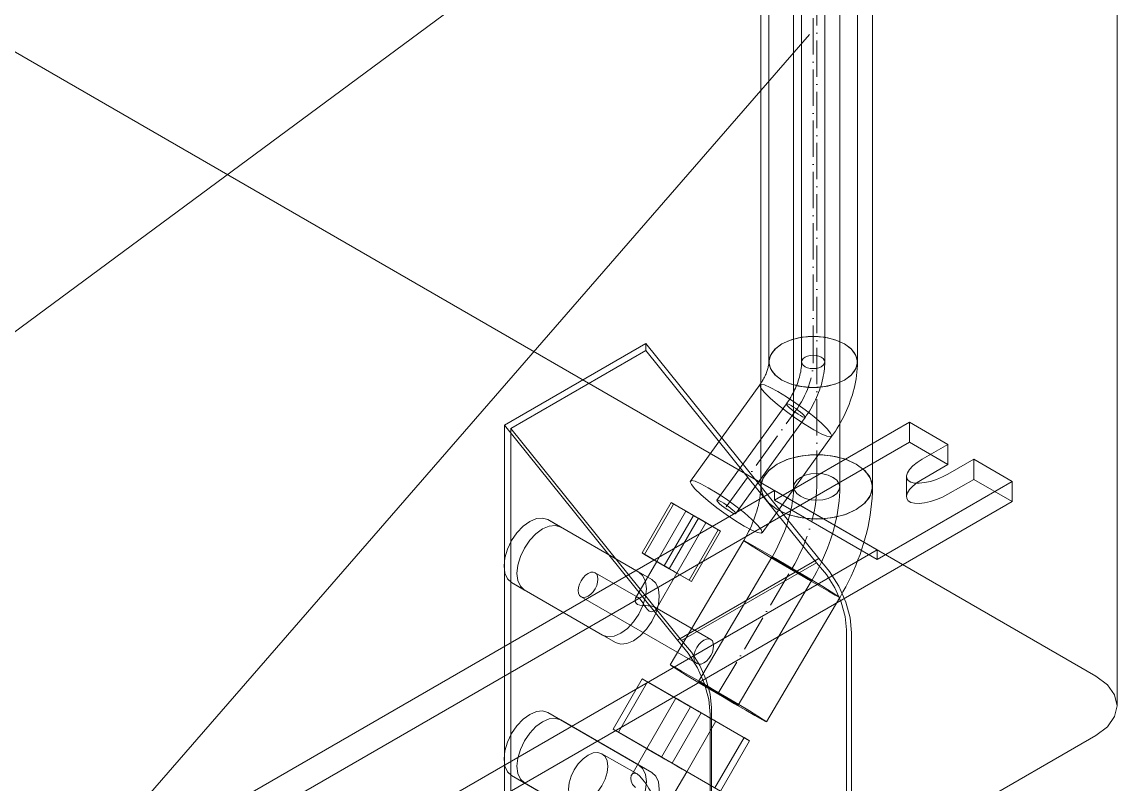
# Model space of a CAD drawing. Header units: millimetres. Extents: x -88595 to 880822, y -1054509 to -148035.
# Drawn here: x 413777.9 to 414079.1, y -311031.2 to -310821.5 of the extents above; entities that cross this region are included whole.
import ezdxf

# ---------------------------------------------------------------- set-up
doc = ezdxf.new("R2010")
doc.units = ezdxf.units.MM
doc.linetypes.add('$12$ADSK_Осевая', pattern=[14, 10, -2, 0, -2])
doc.linetypes.add('$13$ADSK_Осевая', pattern=[14, 10, -2, 0, -2])
for name, color, linetype, lineweight in [('Изоляция', 7, 'Continuous', 18), ('Марки', 7, 'Continuous', 20), ('Оборудование', 7, 'Continuous', 18), ('Трубопровод', 7, 'Continuous', 18), ('Трубопроводы', 7, 'Continuous', 18)]:
    doc.layers.add(name, color=color, linetype=linetype, lineweight=lineweight)

# ---------------------------------------------------------------- blocks, each defined once
blk = doc.blocks.new('$0$ADSK_МедьПайка_Отвод-гнутая труба - Отвод _гнутая труба_-3197941-В_ОВ3_4')
at = {"layer": 'Трубопроводы', "color": 134, "true_color": 0x00a6a6}
for points in [[(20781.32, 11301.23, 0), (20780, 11301.81, 0), (20778.47, 11302.18, 0), (20776.82, 11302.31, 0), (20775.18, 11302.18, 0), (20773.65, 11301.81, 0), (20772.33, 11301.23, 0), (20771.33, 11300.47, 0), (20770.69, 11299.59, 0), (20770.47, 11298.64, 0), (20770.69, 11297.69, 0), (20771.33, 11296.81, 0), (20772.33, 11296.05, 0)], [(20772.33, 11296.05, 0), (20773.65, 11295.46, 0), (20775.18, 11295.1, 0), (20776.82, 11294.97, 0), (20778.47, 11295.1, 0), (20780, 11295.46, 0), (20781.32, 11296.05, 0), (20782.32, 11296.81, 0), (20782.96, 11297.69, 0), (20783.17, 11298.64, 0), (20782.96, 11299.59, 0), (20782.32, 11300.47, 0), (20781.32, 11301.23, 0)], [(20770.47, 11298.64, 0), (20770.46, 11297.81, 0), (20770.42, 11296.95, 0), (20770.34, 11296.06, 0), (20770.24, 11295.16, 0), (20770.11, 11294.23, 0), (20769.94, 11293.28, 0), (20769.75, 11292.32, 0), (20769.52, 11291.34, 0), (20769.26, 11290.36, 0), (20768.97, 11289.36, 0), (20768.66, 11288.35, 0), (20768.31, 11287.34, 0), (20767.93, 11286.33, 0), (20767.53, 11285.31, 0), (20767.09, 11284.3, 0), (20766.63, 11283.29, 0), (20766.15, 11282.29, 0), (20765.64, 11281.29, 0), (20765.1, 11280.31, 0), (20764.54, 11279.33, 0), (20764.5, 11279.26, 0)], [(20783.17, 11298.64, 0), (20783.15, 11297.38, 0), (20783.09, 11296.1, 0), (20782.98, 11294.82, 0), (20782.84, 11293.53, 0), (20782.65, 11292.23, 0), (20782.42, 11290.93, 0), (20782.16, 11289.62, 0), (20781.85, 11288.31, 0), (20781.51, 11287, 0), (20781.13, 11285.68, 0), (20780.72, 11284.37, 0), (20780.27, 11283.06, 0), (20779.78, 11281.76, 0), (20779.26, 11280.46, 0), (20778.71, 11279.17, 0), (20778.13, 11277.89, 0), (20777.51, 11276.62, 0), (20776.87, 11275.36, 0), (20776.19, 11274.12, 0), (20775.49, 11272.89, 0), (20775.44, 11272.8, 0)], [(20766.85, 11277.96, 0), (20765.79, 11278.57, 0), (20765.02, 11279, 0), (20764.59, 11279.23, 0), (20764.52, 11279.24, 0), (20764.83, 11279.04, 0), (20765.48, 11278.63, 0), (20766.44, 11278.04, 0), (20767.64, 11277.31, 0), (20769, 11276.5, 0), (20770.43, 11275.66, 0), (20771.82, 11274.84, 0), (20773.09, 11274.1, 0)], [(20773.09, 11274.1, 0), (20774.14, 11273.5, 0), (20774.92, 11273.07, 0), (20775.35, 11272.84, 0), (20775.42, 11272.82, 0), (20775.11, 11273.03, 0), (20774.46, 11273.44, 0), (20773.5, 11274.03, 0), (20772.3, 11274.75, 0), (20770.94, 11275.56, 0), (20769.51, 11276.41, 0), (20768.12, 11277.23, 0), (20766.85, 11277.96, 0)]]:
    blk.add_polyline3d(points, dxfattribs=at)
blk = doc.blocks.new('$0$ADSK_МедьПайка_Отвод-гнутая труба - Отвод _гнутая труба_-3197938-В_ОВ3_4')
at = {"layer": 'Трубопроводы', "color": 190, "true_color": 0x8000ff}
for points in [[(19751.9, 11723.44, 0), (19751.89, 11723.02, 0), (19751.87, 11722.59, 0), (19751.84, 11722.15, 0), (19751.78, 11721.69, 0), (19751.72, 11721.23, 0), (19751.64, 11720.76, 0), (19751.54, 11720.28, 0), (19751.42, 11719.79, 0), (19751.3, 11719.29, 0), (19751.15, 11718.79, 0), (19750.99, 11718.29, 0), (19750.82, 11717.79, 0), (19750.63, 11717.28, 0), (19750.43, 11716.77, 0), (19750.21, 11716.27, 0), (19749.98, 11715.76, 0), (19749.74, 11715.26, 0), (19749.48, 11714.76, 0), (19749.22, 11714.27, 0), (19748.94, 11713.78, 0), (19748.65, 11713.3, 0), (19748.34, 11712.83, 0), (19748.03, 11712.36, 0), (19747.72, 11711.91, 0)], [(19757.32, 11724.73, 0), (19756.66, 11725.02, 0), (19755.9, 11725.21, 0), (19755.08, 11725.27, 0), (19754.25, 11725.21, 0), (19753.49, 11725.02, 0), (19752.83, 11724.73, 0), (19752.33, 11724.35, 0), (19752.01, 11723.91, 0), (19751.9, 11723.44, 0), (19752.01, 11722.96, 0), (19752.33, 11722.52, 0), (19752.83, 11722.14, 0)], [(19752.83, 11722.14, 0), (19753.49, 11721.85, 0), (19754.25, 11721.66, 0), (19755.08, 11721.6, 0), (19755.9, 11721.66, 0), (19756.66, 11721.85, 0), (19757.32, 11722.14, 0), (19757.83, 11722.52, 0), (19758.14, 11722.96, 0), (19758.25, 11723.44, 0), (19758.14, 11723.91, 0), (19757.83, 11724.35, 0), (19757.32, 11724.73, 0)], [(19758.25, 11723.44, 0), (19758.24, 11722.8, 0), (19758.21, 11722.17, 0), (19758.16, 11721.53, 0), (19758.08, 11720.88, 0), (19757.99, 11720.23, 0), (19757.87, 11719.58, 0), (19757.74, 11718.93, 0), (19757.59, 11718.27, 0), (19757.42, 11717.61, 0), (19757.23, 11716.96, 0), (19757.02, 11716.3, 0), (19756.8, 11715.65, 0), (19756.56, 11715, 0), (19756.3, 11714.35, 0), (19756.02, 11713.7, 0), (19755.73, 11713.06, 0), (19755.42, 11712.43, 0), (19755.1, 11711.8, 0), (19754.76, 11711.18, 0), (19754.41, 11710.56, 0), (19754.04, 11709.95, 0), (19753.66, 11709.36, 0), (19753.27, 11708.77, 0), (19752.86, 11708.2, 0)], [(19749, 11711.43, 0), (19748.47, 11711.72, 0), (19748.05, 11711.9, 0), (19747.79, 11711.95, 0), (19747.7, 11711.87, 0), (19747.79, 11711.66, 0), (19748.04, 11711.35, 0), (19748.45, 11710.95, 0), (19748.99, 11710.49, 0), (19749.61, 11709.99, 0), (19750.28, 11709.51, 0), (19750.95, 11709.06, 0), (19751.58, 11708.67, 0)], [(19751.58, 11708.67, 0), (19752.11, 11708.39, 0), (19752.53, 11708.21, 0), (19752.79, 11708.16, 0), (19752.88, 11708.24, 0), (19752.79, 11708.44, 0), (19752.54, 11708.76, 0), (19752.13, 11709.16, 0), (19751.59, 11709.62, 0), (19750.97, 11710.11, 0), (19750.3, 11710.6, 0), (19749.63, 11711.05, 0), (19749, 11711.43, 0)]]:
    blk.add_polyline3d(points, dxfattribs=at)
blk = doc.blocks.new('$0$ADSK_Наружный блок кондиционера сплит-системы1 - AS24TL5HRA-A-4475077-В_ОВ3_4')
at = {"layer": 'Оборудование'}
for p, q in [((-4032.74, 2861.18), (-4032.74, 3304.54)), ((-4576, 3179.62), (-4038.6, 2869.35)), ((-4162.35, 2960.79), (-4201.24, 2938.34)), ((-4162.35, 2958.91), (-4199.47, 2937.48)), ((-4162.35, 2958.91), (-4162.35, 2960.79)), ((-4162.35, 2960.79), (-4114.81, 2901.66)), ((-4115.42, 2900.53), (-4162.35, 2958.91)), ((-4153.7, 2879.21), (-4201.24, 2938.34)), ((-4201.24, 2938.34), (-4201.24, 2759.12)), ((-4199.47, 2937.48), (-4199.47, 2762.03)), ((-4199.47, 2937.48), (-4152.55, 2879.1)), ((-4126.99, 2917.76), (-4089.87, 2939.2)), ((-4089.87, 2939.2), (-4089.87, 2933.65)), ((-4089.87, 2939.2), (-4079.26, 2933.07)), ((-4089.87, 2933.65), (-4358.57, 2778.51)), ((-4089.87, 2933.65), (-4079.26, 2927.52)), ((-4086.33, 2928.99), (-4079.26, 2933.07)), ((-4079.26, 2933.07), (-4079.26, 2927.52)), ((-4072.19, 2928.99), (-4079.26, 2924.91)), ((-4072.19, 2923.44), (-4072.19, 2928.99)), ((-4072.19, 2928.99), (-4061.58, 2922.87)), ((-4079.26, 2927.52), (-4086.33, 2923.44)), ((-4061.58, 2922.87), (-4098.71, 2901.44)), ((-4090.7, 2924.21), (-4090.7, 2918.66)), ((-4079.26, 2919.36), (-4072.19, 2923.44)), ((-4072.19, 2923.44), (-4061.58, 2917.32)), ((-4061.58, 2917.32), (-4061.58, 2922.87)), ((-4321.45, 2808.11), (-4126.99, 2920.38)), ((-4126.99, 2920.38), (-4126.99, 2917.76)), ((-4126.99, 2920.38), (-4098.71, 2904.05)), ((-4330.28, 2762.18), (-4061.58, 2917.32)), ((-4163.43, 2903.21), (-4155.43, 2917.07)), ((-4162.74, 2902.81), (-4154.74, 2916.67)), ((-4154.74, 2916.67), (-4155.43, 2917.07)), ((-4155.43, 2917.07), (-4149.3, 2913.53)), ((-4147.93, 2912.74), (-4154.74, 2916.67)), ((-4126.99, 2917.76), (-4098.71, 2901.44)), ((-4151.39, 2914.74), (-4159.39, 2900.88)), ((-4157.3, 2899.68), (-4149.3, 2913.53)), ((-4149.3, 2913.53), (-4142.49, 2909.6)), ((-4185.76, 2910.33), (-4189.29, 2912.37)), ((-4189.29, 2912.37), (-4164.29, 2897.94)), ((-4160.76, 2895.9), (-4185.76, 2910.33)), ((-4155.93, 2898.88), (-4147.93, 2912.74)), ((-4153.84, 2897.68), (-4145.84, 2911.54)), ((-4141.8, 2909.2), (-4147.93, 2912.74)), ((-4142.49, 2909.6), (-4150.49, 2895.74)), ((-4149.8, 2895.35), (-4141.8, 2909.2)), ((-4142.49, 2909.6), (-4141.8, 2909.2)), ((-4098.71, 2904.05), (-4293.16, 2791.78)), ((-4157.3, 2899.68), (-4163.43, 2903.21)), ((-4163.43, 2903.21), (-4162.74, 2902.81)), ((-4162.74, 2902.81), (-4155.93, 2898.88)), ((-4114.81, 2901.66), (-4153.7, 2879.21)), ((-4098.71, 2901.44), (-4098.71, 2904.05)), ((-4159.39, 2900.88), (-4165.2, 2890.8)), ((-4150.49, 2895.74), (-4157.3, 2899.68)), ((-4155.93, 2898.88), (-4149.8, 2895.35)), ((-4152.55, 2879.1), (-4115.42, 2900.53)), ((-4164.46, 2890.92), (-4176.34, 2897.78)), ((-4159.66, 2887.6), (-4153.84, 2897.68)), ((-4149.8, 2895.35), (-4150.49, 2895.74)), ((-4199.29, 2895.05), (-4195.76, 2893.01)), ((-4174.29, 2880.62), (-4199.29, 2895.05)), ((-4195.76, 2893.01), (-4170.76, 2878.58)), ((-4180.18, 2891.13), (-4148.36, 2872.76)), ((-4144.52, 2879.41), (-4159.93, 2888.31)), ((-4107.19, 2795.85), (-4107.19, 2882.03)), ((-4105.78, 2881.22), (-4105.78, 2795.03)), ((-4171.37, 2854.73), (-4163.37, 2868.58)), ((-4161.88, 2867.72), (-4163.37, 2868.58)), ((-4163.37, 2868.58), (-4150.1, 2860.92)), ((-4169.88, 2853.87), (-4161.88, 2867.72)), ((-4147.12, 2859.2), (-4161.88, 2867.72)), ((-4154.11, 2863.24), (-4162.11, 2849.38)), ((-4185.76, 2857.26), (-4189.29, 2859.3)), ((-4189.29, 2859.3), (-4164.29, 2844.87)), ((-4158.1, 2847.07), (-4150.1, 2860.92)), ((-4155.12, 2845.35), (-4147.12, 2859.2)), ((-4150.1, 2860.92), (-4135.35, 2852.4)), ((-4133.85, 2851.54), (-4147.12, 2859.2)), ((-4144.31, 2860.6), (-4144.31, 2774.41)), ((-4160.76, 2842.83), (-4185.76, 2857.26)), ((-4151.11, 2843.03), (-4143.11, 2856.89)), ((-4144.67, 2772.58), (-4144.67, 2858.76)), ((-4158.1, 2847.07), (-4171.37, 2854.73)), ((-4171.37, 2854.73), (-4169.88, 2853.87)), ((-4169.88, 2853.87), (-4155.12, 2845.35)), ((-4038.6, 2853.02), (-4204.77, 2757.08)), ((-4135.35, 2852.4), (-4143.35, 2838.55)), ((-4141.85, 2837.69), (-4133.85, 2851.54)), ((-4135.35, 2852.4), (-4133.85, 2851.54)), ((-4164.79, 2842.41), (-4174.45, 2847.98)), ((-4162.11, 2849.38), (-4166.27, 2842.18)), ((-4143.35, 2838.55), (-4158.1, 2847.07)), ((-4155.12, 2845.35), (-4141.85, 2837.69)), ((-4199.29, 2841.98), (-4195.76, 2839.94)), ((-4174.29, 2827.55), (-4199.29, 2841.98)), ((-4155.28, 2835.83), (-4151.11, 2843.03)), ((-4195.76, 2839.94), (-4170.76, 2825.5))]:
    blk.add_line(p, q, dxfattribs=at)
for points in [[(-4079.26, 2924.91, 0), (-4080.81, 2924.11, 0), (-4082.44, 2923.43, 0), (-4084.09, 2922.9, 0), (-4085.69, 2922.55, 0), (-4087.15, 2922.39, 0), (-4088.43, 2922.44, 0), (-4089.46, 2922.68, 0), (-4090.2, 2923.1, 0), (-4090.61, 2923.7, 0), (-4090.69, 2924.44, 0), (-4090.42, 2925.28, 0), (-4089.81, 2926.2, 0), (-4088.9, 2927.15, 0), (-4087.73, 2928.1, 0), (-4086.33, 2928.99, 0)], [(-4086.33, 2923.44, 0), (-4087.73, 2922.55, 0), (-4088.9, 2921.6, 0), (-4089.81, 2920.65, 0), (-4090.42, 2919.73, 0), (-4090.69, 2918.88, 0), (-4090.61, 2918.15, 0), (-4090.2, 2917.55, 0), (-4089.46, 2917.12, 0), (-4088.43, 2916.88, 0), (-4087.15, 2916.84, 0), (-4085.69, 2917, 0), (-4084.09, 2917.35, 0), (-4082.44, 2917.87, 0), (-4080.81, 2918.55, 0), (-4079.26, 2919.36, 0)], [(-4150.21, 2914.06, 0), (-4150.75, 2914.37, 0), (-4151.13, 2914.59, 0), (-4151.35, 2914.71, 0), (-4151.37, 2914.73, 0), (-4151.21, 2914.64, 0), (-4150.88, 2914.44, 0), (-4150.39, 2914.16, 0), (-4149.77, 2913.81, 0), (-4149.08, 2913.41, 0), (-4148.36, 2912.99, 0), (-4147.65, 2912.58, 0), (-4147.01, 2912.21, 0)], [(-4147.01, 2912.21, 0), (-4146.48, 2911.91, 0), (-4146.1, 2911.68, 0), (-4145.88, 2911.56, 0), (-4145.85, 2911.54, 0), (-4146.01, 2911.63, 0), (-4146.35, 2911.83, 0), (-4146.84, 2912.11, 0), (-4147.45, 2912.47, 0), (-4148.15, 2912.87, 0), (-4148.87, 2913.28, 0), (-4149.57, 2913.69, 0), (-4150.21, 2914.06, 0)], [(-4199.29, 2895.05, 0), (-4200.42, 2896.09, 0), (-4201.12, 2897.66, 0), (-4201.36, 2899.63, 0), (-4201.12, 2901.88, 0), (-4200.42, 2904.26, 0), (-4199.29, 2906.6, 0), (-4197.83, 2908.74, 0), (-4196.12, 2910.54, 0), (-4194.29, 2911.88, 0), (-4192.46, 2912.66, 0), (-4190.76, 2912.82, 0), (-4189.29, 2912.37, 0)], [(-4185.76, 2910.33, 0), (-4187.22, 2910.78, 0), (-4188.93, 2910.61, 0), (-4190.76, 2909.84, 0), (-4192.59, 2908.5, 0), (-4194.29, 2906.7, 0), (-4195.76, 2904.56, 0), (-4196.88, 2902.22, 0), (-4197.59, 2899.84, 0), (-4197.83, 2897.59, 0), (-4197.59, 2895.61, 0), (-4196.88, 2894.05, 0), (-4195.76, 2893.01, 0)], [(-4114.81, 2901.66, 0), (-4111.82, 2898.09, 0), (-4109.29, 2894.03, 0), (-4107.38, 2889.69, 0), (-4106.18, 2885.34, 0), (-4105.78, 2881.22, 0)], [(-4155.01, 2898.36, 0), (-4155.65, 2898.73, 0), (-4156.36, 2899.13, 0), (-4157.08, 2899.55, 0), (-4157.77, 2899.95, 0), (-4158.39, 2900.3, 0), (-4158.88, 2900.59, 0), (-4159.21, 2900.78, 0), (-4159.37, 2900.87, 0), (-4159.35, 2900.86, 0), (-4159.13, 2900.73, 0), (-4158.75, 2900.51, 0), (-4158.21, 2900.2, 0)], [(-4155.01, 2898.36, 0), (-4155.65, 2898.73, 0), (-4156.36, 2899.13, 0), (-4157.08, 2899.55, 0), (-4157.77, 2899.95, 0), (-4158.39, 2900.3, 0), (-4158.88, 2900.59, 0), (-4159.21, 2900.78, 0), (-4159.37, 2900.87, 0), (-4159.35, 2900.86, 0), (-4159.13, 2900.73, 0), (-4158.75, 2900.51, 0), (-4158.21, 2900.2, 0)], [(-4158.21, 2900.2, 0), (-4157.57, 2899.83, 0), (-4156.87, 2899.43, 0), (-4156.15, 2899.01, 0), (-4155.45, 2898.61, 0), (-4154.84, 2898.26, 0), (-4154.35, 2897.97, 0), (-4154.01, 2897.78, 0), (-4153.85, 2897.69, 0), (-4153.88, 2897.7, 0), (-4154.1, 2897.83, 0), (-4154.48, 2898.05, 0), (-4155.01, 2898.36, 0)], [(-4158.21, 2900.2, 0), (-4157.57, 2899.83, 0), (-4156.87, 2899.43, 0), (-4156.15, 2899.01, 0), (-4155.45, 2898.61, 0), (-4154.84, 2898.26, 0), (-4154.35, 2897.97, 0), (-4154.01, 2897.78, 0), (-4153.85, 2897.69, 0), (-4153.88, 2897.7, 0), (-4154.1, 2897.83, 0), (-4154.48, 2898.05, 0), (-4155.01, 2898.36, 0)], [(-4107.19, 2882.03, 0), (-4107.56, 2885.77, 0), (-4108.65, 2889.71, 0), (-4110.4, 2893.64, 0), (-4112.7, 2897.32, 0), (-4115.42, 2900.53, 0)], [(-4176.34, 2897.78, 0), (-4176.9, 2897.95, 0), (-4177.55, 2897.89, 0), (-4178.26, 2897.59, 0), (-4178.96, 2897.08, 0), (-4179.61, 2896.39, 0), (-4180.18, 2895.56, 0), (-4180.61, 2894.66, 0), (-4180.88, 2893.75, 0), (-4180.97, 2892.89, 0), (-4180.88, 2892.13, 0), (-4180.61, 2891.53, 0), (-4180.18, 2891.13, 0)], [(-4180.18, 2891.13, 0), (-4179.61, 2890.95, 0), (-4178.96, 2891.02, 0), (-4178.26, 2891.32, 0), (-4177.55, 2891.83, 0), (-4176.9, 2892.52, 0), (-4176.34, 2893.35, 0), (-4175.9, 2894.24, 0), (-4175.63, 2895.16, 0), (-4175.54, 2896.02, 0), (-4175.63, 2896.78, 0), (-4175.9, 2897.38, 0), (-4176.34, 2897.78, 0)], [(-4164.29, 2897.94, 0), (-4163.17, 2896.9, 0), (-4162.46, 2895.33, 0), (-4162.22, 2893.36, 0), (-4162.46, 2891.11, 0), (-4163.17, 2888.73, 0), (-4164.29, 2886.39, 0), (-4165.76, 2884.25, 0), (-4167.46, 2882.45, 0), (-4169.29, 2881.11, 0), (-4171.12, 2880.33, 0), (-4172.83, 2880.17, 0), (-4174.29, 2880.62, 0)], [(-4170.76, 2878.58, 0), (-4169.29, 2878.12, 0), (-4167.59, 2878.29, 0), (-4165.76, 2879.07, 0), (-4163.93, 2880.41, 0), (-4162.22, 2882.21, 0), (-4160.76, 2884.35, 0), (-4159.63, 2886.69, 0), (-4158.93, 2889.07, 0), (-4158.69, 2891.32, 0), (-4158.93, 2893.29, 0), (-4159.63, 2894.86, 0), (-4160.76, 2895.9, 0)], [(-4164.46, 2890.92, 0), (-4164.81, 2891.04, 0), (-4165.08, 2890.95, 0), (-4165.25, 2890.71, 0), (-4165.32, 2890.34, 0), (-4165.27, 2889.9, 0), (-4165.07, 2889.44, 0), (-4164.65, 2889.05, 0)], [(-4161.45, 2887.2, 0), (-4161.96, 2887.65, 0), (-4162.4, 2888.24, 0), (-4162.81, 2888.89, 0), (-4163.21, 2889.53, 0), (-4163.63, 2890.12, 0), (-4164.05, 2890.6, 0), (-4164.46, 2890.92, 0)], [(-4164.65, 2889.05, 0), (-4164.01, 2888.83, 0), (-4163.28, 2888.75, 0), (-4162.51, 2888.72, 0), (-4161.76, 2888.69, 0), (-4161.04, 2888.62, 0), (-4160.41, 2888.5, 0), (-4159.93, 2888.31, 0)], [(-4159.93, 2888.31, 0), (-4159.66, 2888.06, 0), (-4159.59, 2887.79, 0), (-4159.72, 2887.51, 0), (-4160, 2887.27, 0), (-4160.41, 2887.09, 0), (-4160.9, 2887.03, 0), (-4161.45, 2887.2, 0)], [(-4144.67, 2858.76, 0), (-4145.07, 2862.88, 0), (-4146.27, 2867.24, 0), (-4148.19, 2871.57, 0), (-4150.71, 2875.64, 0), (-4153.7, 2879.21, 0)], [(-4152.55, 2879.1, 0), (-4149.82, 2875.89, 0), (-4147.52, 2872.21, 0), (-4145.78, 2868.28, 0), (-4144.69, 2864.34, 0), (-4144.31, 2860.6, 0)], [(-4144.52, 2879.41, 0), (-4145.08, 2879.58, 0), (-4145.73, 2879.52, 0), (-4146.44, 2879.22, 0), (-4147.14, 2878.71, 0), (-4147.79, 2878.01, 0), (-4148.36, 2877.19, 0), (-4148.79, 2876.29, 0), (-4149.06, 2875.38, 0), (-4149.15, 2874.52, 0), (-4149.06, 2873.76, 0), (-4148.79, 2873.16, 0), (-4148.36, 2872.76, 0)], [(-4148.36, 2872.76, 0), (-4147.79, 2872.58, 0), (-4147.14, 2872.65, 0), (-4146.44, 2872.95, 0), (-4145.73, 2873.46, 0), (-4145.08, 2874.15, 0), (-4144.52, 2874.97, 0), (-4144.08, 2875.87, 0), (-4143.81, 2876.79, 0), (-4143.72, 2877.65, 0), (-4143.81, 2878.41, 0), (-4144.08, 2879.01, 0), (-4144.52, 2879.41, 0)], [(-4038.6, 2869.35, 0), (-4035.42, 2866.96, 0), (-4033.43, 2864.17, 0), (-4032.74, 2861.18, 0), (-4033.43, 2858.19, 0), (-4035.42, 2855.41, 0), (-4038.6, 2853.02, 0)], [(-4151.79, 2861.9, 0), (-4152.84, 2862.51, 0), (-4153.61, 2862.95, 0), (-4154.03, 2863.19, 0), (-4154.09, 2863.23, 0), (-4153.77, 2863.04, 0), (-4153.1, 2862.66, 0), (-4152.13, 2862.09, 0), (-4150.92, 2861.39, 0), (-4149.54, 2860.6, 0), (-4148.11, 2859.77, 0), (-4146.71, 2858.96, 0), (-4145.44, 2858.23, 0)], [(-4199.29, 2841.98, 0), (-4200.42, 2843.02, 0), (-4201.12, 2844.58, 0), (-4201.36, 2846.56, 0), (-4201.12, 2848.81, 0), (-4200.42, 2851.19, 0), (-4199.29, 2853.53, 0), (-4197.83, 2855.67, 0), (-4196.12, 2857.47, 0), (-4194.29, 2858.8, 0), (-4192.46, 2859.58, 0), (-4190.76, 2859.75, 0), (-4189.29, 2859.3, 0)], [(-4145.44, 2858.23, 0), (-4144.39, 2857.62, 0), (-4143.62, 2857.18, 0), (-4143.19, 2856.93, 0), (-4143.14, 2856.9, 0), (-4143.46, 2857.09, 0), (-4144.12, 2857.47, 0), (-4145.1, 2858.03, 0), (-4146.31, 2858.73, 0), (-4147.68, 2859.53, 0), (-4149.12, 2860.35, 0), (-4150.52, 2861.16, 0), (-4151.79, 2861.9, 0)], [(-4185.76, 2857.26, 0), (-4187.22, 2857.71, 0), (-4188.93, 2857.54, 0), (-4190.76, 2856.76, 0), (-4192.59, 2855.43, 0), (-4194.29, 2853.63, 0), (-4195.76, 2851.49, 0), (-4196.88, 2849.15, 0), (-4197.59, 2846.77, 0), (-4197.83, 2844.52, 0), (-4197.59, 2842.54, 0), (-4196.88, 2840.98, 0), (-4195.76, 2839.94, 0)], [(-4174.45, 2847.98, 0), (-4175.56, 2848.33, 0), (-4176.86, 2848.2, 0), (-4178.26, 2847.6, 0), (-4179.65, 2846.59, 0), (-4180.95, 2845.21, 0), (-4182.07, 2843.58, 0), (-4182.92, 2841.8, 0), (-4183.46, 2839.99, 0), (-4183.64, 2838.27, 0), (-4183.46, 2836.77, 0), (-4182.92, 2835.58, 0), (-4182.07, 2834.78, 0)], [(-4182.07, 2834.78, 0), (-4180.95, 2834.44, 0), (-4179.65, 2834.57, 0), (-4178.26, 2835.16, 0), (-4176.86, 2836.18, 0), (-4175.56, 2837.55, 0), (-4174.45, 2839.18, 0), (-4173.59, 2840.96, 0), (-4173.05, 2842.78, 0), (-4172.87, 2844.49, 0), (-4173.05, 2846, 0), (-4173.59, 2847.19, 0), (-4174.45, 2847.98, 0)], [(-4153.44, 2844.37, 0), (-4154.71, 2845.11, 0), (-4156.11, 2845.92, 0), (-4157.54, 2846.74, 0), (-4158.92, 2847.54, 0), (-4160.13, 2848.24, 0), (-4161.1, 2848.8, 0), (-4161.77, 2849.19, 0), (-4162.09, 2849.37, 0), (-4162.03, 2849.34, 0), (-4161.61, 2849.09, 0), (-4160.84, 2848.65, 0), (-4159.79, 2848.04, 0)], [(-4153.44, 2844.37, 0), (-4154.71, 2845.11, 0), (-4156.11, 2845.92, 0), (-4157.54, 2846.74, 0), (-4158.92, 2847.54, 0), (-4160.13, 2848.24, 0), (-4161.1, 2848.8, 0), (-4161.77, 2849.19, 0), (-4162.09, 2849.37, 0), (-4162.03, 2849.34, 0), (-4161.61, 2849.09, 0), (-4160.84, 2848.65, 0), (-4159.79, 2848.04, 0)], [(-4159.79, 2848.04, 0), (-4158.52, 2847.31, 0), (-4157.12, 2846.5, 0), (-4155.68, 2845.67, 0), (-4154.31, 2844.88, 0), (-4153.1, 2844.18, 0), (-4152.12, 2843.61, 0), (-4151.46, 2843.23, 0), (-4151.14, 2843.05, 0), (-4151.19, 2843.08, 0), (-4151.62, 2843.32, 0), (-4152.39, 2843.77, 0), (-4153.44, 2844.37, 0)], [(-4159.79, 2848.04, 0), (-4158.52, 2847.31, 0), (-4157.12, 2846.5, 0), (-4155.68, 2845.67, 0), (-4154.31, 2844.88, 0), (-4153.1, 2844.18, 0), (-4152.12, 2843.61, 0), (-4151.46, 2843.23, 0), (-4151.14, 2843.05, 0), (-4151.19, 2843.08, 0), (-4151.62, 2843.32, 0), (-4152.39, 2843.77, 0), (-4153.44, 2844.37, 0)], [(-4164.29, 2844.87, 0), (-4163.17, 2843.82, 0), (-4162.46, 2842.26, 0), (-4162.22, 2840.29, 0), (-4162.46, 2838.04, 0), (-4163.17, 2835.66, 0), (-4164.29, 2833.32, 0), (-4165.76, 2831.18, 0), (-4167.46, 2829.38, 0), (-4169.29, 2828.04, 0), (-4171.12, 2827.26, 0), (-4172.83, 2827.09, 0), (-4174.29, 2827.55, 0)], [(-4170.76, 2825.5, 0), (-4169.29, 2825.05, 0), (-4167.59, 2825.22, 0), (-4165.76, 2826, 0), (-4163.93, 2827.33, 0), (-4162.22, 2829.13, 0), (-4160.76, 2831.28, 0), (-4159.63, 2833.62, 0), (-4158.93, 2835.99, 0), (-4158.69, 2838.25, 0), (-4158.93, 2840.22, 0), (-4159.63, 2841.78, 0), (-4160.76, 2842.83, 0)], [(-4164.79, 2842.41, 0), (-4165.49, 2842.64, 0), (-4166.02, 2842.47, 0), (-4166.37, 2841.98, 0), (-4166.51, 2841.26, 0), (-4166.41, 2840.39, 0), (-4166.02, 2839.47, 0), (-4165.18, 2838.7, 0)], [(-4158.83, 2835.03, 0), (-4159.84, 2835.91, 0), (-4160.72, 2837.1, 0), (-4161.52, 2838.38, 0), (-4162.33, 2839.65, 0), (-4163.16, 2840.81, 0), (-4163.99, 2841.77, 0), (-4164.79, 2842.41, 0)]]:
    blk.add_polyline3d(points, dxfattribs=at)

msp = doc.modelspace()

# ---------------------------------------------------------------- linework, layer by layer
at = {"layer": 'Изоляция', "color": 190, "true_color": 0x8000ff}
for p, q in [((413983.35, -310694.72), (413983.35, -310915.1)), ((414007.7, -310915.1), (414007.7, -310694.72)), ((413980.87, -310921.36), (413961.75, -310947.86)), ((413981.49, -310962.11), (414000.61, -310935.61))]:
    msp.add_line(p, q, dxfattribs=at)
at = {"layer": 'Изоляция', "color": 134, "true_color": 0x00a6a6}
for p, q in [((413981.14, -310707.13), (413981.14, -310949.45)), ((414011.84, -310949.45), (414011.84, -310707.13)), ((413976.42, -310964.25), (413956.22, -310998.44)), ((413982.65, -311014.06), (414002.85, -310979.87))]:
    msp.add_line(p, q, dxfattribs=at)
at = {"layer": 'Изоляция', "color": 190, "true_color": 0x8000ff}
for points in [[(413986.92, -310910.13, 0), (413989.44, -310909.01, 0), (413992.38, -310908.31, 0), (413995.53, -310908.07, 0), (413998.68, -310908.31, 0), (414001.62, -310909.01, 0), (414004.14, -310910.13, 0)], [(414004.14, -310910.13, 0), (414002, -310909.15, 0), (413999.55, -310908.47, 0), (413996.89, -310908.12, 0), (413994.16, -310908.12, 0), (413991.5, -310908.47, 0), (413989.05, -310909.15, 0), (413986.92, -310910.13, 0)], [(413986.92, -310920.07, 0), (413984.98, -310918.62, 0), (413983.77, -310916.92, 0), (413983.35, -310915.1, 0), (413983.77, -310913.28, 0), (413984.98, -310911.59, 0), (413986.92, -310910.13, 0)], [(413986.92, -310910.13, 0), (413985.22, -310911.36, 0), (413984.04, -310912.78, 0), (413983.43, -310914.32, 0), (413983.43, -310915.89, 0), (413984.04, -310917.42, 0), (413985.22, -310918.84, 0), (413986.92, -310920.07, 0)], [(414004.14, -310910.13, 0), (414006.07, -310911.59, 0), (414007.29, -310913.28, 0), (414007.7, -310915.1, 0), (414007.29, -310916.92, 0), (414006.07, -310918.62, 0), (414004.14, -310920.07, 0)], [(414004.14, -310920.07, 0), (414005.84, -310918.84, 0), (414007.02, -310917.42, 0), (414007.63, -310915.89, 0), (414007.63, -310914.31, 0), (414007.02, -310912.78, 0), (414005.84, -310911.36, 0), (414004.14, -310910.13, 0)], [(413983.35, -310915.1, 0), (413983.35, -310915.21, 0), (413983.34, -310915.35, 0), (413983.33, -310915.51, 0), (413983.31, -310915.69, 0), (413983.28, -310915.89, 0), (413983.24, -310916.11, 0), (413983.19, -310916.35, 0), (413983.14, -310916.6, 0), (413983.07, -310916.86, 0), (413982.99, -310917.14, 0), (413982.9, -310917.42, 0), (413982.8, -310917.72, 0), (413982.68, -310918.02, 0), (413982.56, -310918.33, 0), (413982.43, -310918.64, 0), (413982.29, -310918.95, 0), (413982.14, -310919.26, 0), (413981.98, -310919.57, 0), (413981.81, -310919.88, 0), (413981.63, -310920.19, 0), (413981.45, -310920.49, 0), (413981.26, -310920.79, 0), (413981.07, -310921.08, 0), (413980.87, -310921.36, 0)], [(414007.7, -310915.1, 0), (414007.69, -310916.04, 0), (414007.64, -310916.97, 0), (414007.56, -310917.89, 0), (414007.46, -310918.81, 0), (414007.33, -310919.72, 0), (414007.17, -310920.63, 0), (414006.99, -310921.53, 0), (414006.78, -310922.42, 0), (414006.55, -310923.3, 0), (414006.3, -310924.18, 0), (414006.02, -310925.06, 0), (414005.72, -310925.92, 0), (414005.4, -310926.78, 0), (414005.06, -310927.63, 0), (414004.71, -310928.47, 0), (414004.33, -310929.3, 0), (414003.93, -310930.13, 0), (414003.51, -310930.94, 0), (414003.07, -310931.75, 0), (414002.62, -310932.54, 0), (414002.14, -310933.33, 0), (414001.65, -310934.1, 0), (414001.14, -310934.86, 0), (414000.61, -310935.61, 0)], [(413980.82, -310921.53, 0), (413981.16, -310921.23, 0), (413982.16, -310921.41, 0), (413983.74, -310922.08, 0), (413985.8, -310923.19, 0), (413988.2, -310924.66, 0), (413990.77, -310926.39, 0)], [(413985.8, -310923.19, 0), (413983.74, -310922.08, 0), (413982.16, -310921.41, 0), (413981.16, -310921.23, 0), (413980.82, -310921.53, 0), (413981.15, -310922.31, 0), (413982.13, -310923.51, 0)], [(413990.71, -310930.58, 0), (413988.15, -310928.71, 0), (413985.75, -310926.82, 0), (413983.7, -310925.05, 0), (413982.13, -310923.51, 0), (413981.15, -310922.31, 0), (413980.82, -310921.53, 0)], [(414004.14, -310920.07, 0), (414001.62, -310921.19, 0), (413998.68, -310921.89, 0), (413995.53, -310922.13, 0), (413992.38, -310921.89, 0), (413989.44, -310921.19, 0), (413986.92, -310920.07, 0)], [(413986.92, -310920.07, 0), (413989.05, -310921.05, 0), (413991.51, -310921.74, 0), (413994.17, -310922.09, 0), (413996.89, -310922.09, 0), (413999.55, -310921.74, 0), (414002.01, -310921.05, 0), (414004.14, -310920.07, 0)], [(413982.13, -310923.51, 0), (413983.7, -310925.05, 0), (413985.75, -310926.82, 0), (413988.15, -310928.71, 0), (413990.71, -310930.58, 0), (413993.28, -310932.31, 0), (413995.68, -310933.78, 0)], [(413999.35, -310933.45, 0), (413997.78, -310931.91, 0), (413995.73, -310930.14, 0), (413993.34, -310928.26, 0), (413990.77, -310926.39, 0), (413988.2, -310924.66, 0), (413985.8, -310923.19, 0)], [(413990.77, -310926.39, 0), (413993.34, -310928.26, 0), (413995.73, -310930.14, 0), (413997.78, -310931.91, 0), (413999.35, -310933.45, 0), (414000.33, -310934.65, 0), (414000.67, -310935.43, 0)], [(414000.67, -310935.43, 0), (414000.32, -310935.74, 0), (413999.32, -310935.55, 0), (413997.74, -310934.88, 0), (413995.68, -310933.78, 0), (413993.28, -310932.31, 0), (413990.71, -310930.58, 0)], [(413995.68, -310933.78, 0), (413997.74, -310934.88, 0), (413999.32, -310935.55, 0), (414000.32, -310935.74, 0), (414000.67, -310935.43, 0), (414000.33, -310934.65, 0), (413999.35, -310933.45, 0)], [(413971.65, -310952.88, 0), (413969.08, -310951.16, 0), (413966.68, -310949.69, 0), (413964.62, -310948.58, 0), (413963.04, -310947.91, 0), (413962.04, -310947.73, 0), (413961.7, -310948.03, 0)], [(413961.7, -310948.03, 0), (413962.03, -310948.81, 0), (413963.01, -310950.01, 0), (413964.58, -310951.55, 0), (413966.63, -310953.32, 0), (413969.02, -310955.21, 0), (413971.59, -310957.08, 0)], [(413981.54, -310961.93, 0), (413981.21, -310961.15, 0), (413980.23, -310959.95, 0), (413978.66, -310958.41, 0), (413976.61, -310956.64, 0), (413974.22, -310954.75, 0), (413971.65, -310952.88, 0)], [(413971.59, -310957.08, 0), (413974.16, -310958.81, 0), (413976.56, -310960.27, 0), (413978.62, -310961.38, 0), (413980.2, -310962.05, 0), (413981.2, -310962.24, 0), (413981.54, -310961.93, 0)]]:
    msp.add_polyline3d(points, dxfattribs=at)
at = {"layer": 'Изоляция', "color": 134, "true_color": 0x00a6a6}
for points in [[(413985.64, -310943.18, 0), (413988.82, -310941.78, 0), (413992.52, -310940.89, 0), (413996.49, -310940.59, 0), (414000.47, -310940.89, 0), (414004.17, -310941.78, 0), (414007.35, -310943.18, 0)], [(414007.35, -310943.18, 0), (414004.66, -310941.95, 0), (414001.56, -310941.09, 0), (413998.21, -310940.64, 0), (413994.77, -310940.65, 0), (413991.42, -310941.09, 0), (413988.32, -310941.95, 0), (413985.64, -310943.18, 0)], [(413985.64, -310955.72, 0), (413983.2, -310953.88, 0), (413981.67, -310951.75, 0), (413981.14, -310949.45, 0), (413981.67, -310947.16, 0), (413983.2, -310945.02, 0), (413985.64, -310943.18, 0)], [(413985.64, -310943.18, 0), (413983.49, -310944.74, 0), (413982, -310946.53, 0), (413981.24, -310948.46, 0), (413981.24, -310950.45, 0), (413982, -310952.38, 0), (413983.5, -310954.17, 0), (413985.64, -310955.72, 0)], [(414007.35, -310943.18, 0), (414009.79, -310945.02, 0), (414011.32, -310947.16, 0), (414011.84, -310949.45, 0), (414011.32, -310951.75, 0), (414009.79, -310953.88, 0), (414007.35, -310955.72, 0)], [(414007.35, -310955.72, 0), (414009.49, -310954.17, 0), (414010.98, -310952.38, 0), (414011.75, -310950.44, 0), (414011.75, -310948.46, 0), (414010.98, -310946.52, 0), (414009.49, -310944.74, 0), (414007.35, -310943.18, 0)], [(413981.14, -310949.45, 0), (413981.13, -310949.98, 0), (413981.1, -310950.54, 0), (413981.05, -310951.14, 0), (413980.98, -310951.78, 0), (413980.89, -310952.44, 0), (413980.77, -310953.14, 0), (413980.62, -310953.85, 0), (413980.45, -310954.59, 0), (413980.25, -310955.35, 0), (413980.03, -310956.13, 0), (413979.78, -310956.92, 0), (413979.5, -310957.72, 0), (413979.2, -310958.52, 0), (413978.88, -310959.34, 0), (413978.53, -310960.15, 0), (413978.16, -310960.97, 0), (413977.76, -310961.78, 0), (413977.35, -310962.6, 0), (413976.91, -310963.4, 0), (413976.46, -310964.19, 0), (413976.42, -310964.25, 0)], [(414011.84, -310949.45, 0), (414011.82, -310951.02, 0), (414011.74, -310952.59, 0), (414011.61, -310954.15, 0), (414011.43, -310955.72, 0), (414011.2, -310957.28, 0), (414010.93, -310958.83, 0), (414010.62, -310960.39, 0), (414010.26, -310961.93, 0), (414009.86, -310963.48, 0), (414009.41, -310965.01, 0), (414008.93, -310966.54, 0), (414008.41, -310968.06, 0), (414007.85, -310969.57, 0), (414007.25, -310971.07, 0), (414006.61, -310972.55, 0), (414005.94, -310974.03, 0), (414005.24, -310975.49, 0), (414004.49, -310976.93, 0), (414003.72, -310978.36, 0), (414002.91, -310979.77, 0), (414002.85, -310979.87, 0)], [(414007.35, -310955.72, 0), (414004.17, -310957.13, 0), (414000.47, -310958.01, 0), (413996.49, -310958.31, 0), (413992.52, -310958.01, 0), (413988.82, -310957.13, 0), (413985.64, -310955.72, 0)], [(413985.64, -310955.72, 0), (413988.33, -310956.96, 0), (413991.43, -310957.82, 0), (413994.78, -310958.26, 0), (413998.21, -310958.26, 0), (414001.56, -310957.82, 0), (414004.66, -310956.95, 0), (414007.35, -310955.72, 0)], [(413976.47, -310964.3, 0), (413976.63, -310964.33, 0), (413977.68, -310964.89, 0), (413979.55, -310965.93, 0), (413982.1, -310967.39, 0), (413985.16, -310969.18, 0), (413988.53, -310971.15, 0)], [(413990.74, -310972.96, 0), (413987.29, -310970.92, 0), (413984.01, -310968.96, 0), (413981.1, -310967.21, 0), (413978.78, -310965.79, 0), (413977.2, -310964.8, 0), (413976.47, -310964.3, 0)], [(413982.1, -310967.39, 0), (413979.55, -310965.93, 0), (413977.68, -310964.89, 0), (413976.63, -310964.33, 0), (413976.47, -310964.3, 0), (413977.2, -310964.8, 0), (413978.78, -310965.79, 0)], [(413978.78, -310965.79, 0), (413981.1, -310967.21, 0), (413984.01, -310968.96, 0), (413987.29, -310970.92, 0), (413990.74, -310972.96, 0), (413994.11, -310974.94, 0), (413997.18, -310976.72, 0)], [(414000.49, -310978.32, 0), (413998.17, -310976.9, 0), (413995.27, -310975.15, 0), (413991.98, -310973.19, 0), (413988.53, -310971.15, 0), (413985.16, -310969.18, 0), (413982.1, -310967.39, 0)], [(413988.53, -310971.15, 0), (413991.98, -310973.19, 0), (413995.27, -310975.15, 0), (413998.17, -310976.9, 0), (414000.49, -310978.32, 0), (414002.07, -310979.32, 0), (414002.81, -310979.82, 0)], [(414002.81, -310979.82, 0), (414002.64, -310979.79, 0), (414001.59, -310979.23, 0), (413999.73, -310978.18, 0), (413997.18, -310976.72, 0), (413994.11, -310974.94, 0), (413990.74, -310972.96, 0)], [(413997.18, -310976.72, 0), (413999.73, -310978.18, 0), (414001.59, -310979.23, 0), (414002.64, -310979.79, 0), (414002.81, -310979.82, 0), (414002.07, -310979.32, 0), (414000.49, -310978.32, 0)], [(413956.26, -310998.49, 0), (413957, -310998.99, 0), (413958.58, -310999.99, 0), (413960.9, -311001.41, 0), (413963.8, -311003.16, 0), (413967.09, -311005.12, 0), (413970.54, -311007.16, 0)], [(413968.33, -311005.35, 0), (413964.96, -311003.37, 0), (413961.89, -311001.59, 0), (413959.34, -311000.13, 0), (413957.48, -310999.08, 0), (413956.43, -310998.52, 0), (413956.26, -310998.49, 0)], [(413982.6, -311014.01, 0), (413981.87, -311013.51, 0), (413980.29, -311012.52, 0), (413977.97, -311011.1, 0), (413975.06, -311009.35, 0), (413971.78, -311007.39, 0), (413968.33, -311005.35, 0)], [(413970.54, -311007.16, 0), (413973.91, -311009.13, 0), (413976.97, -311010.92, 0), (413979.52, -311012.38, 0), (413981.39, -311013.42, 0), (413982.44, -311013.98, 0), (413982.6, -311014.01, 0)]]:
    msp.add_polyline3d(points, dxfattribs=at)
at = {"layer": 'Марки'}
for p, q in [((413990.71, -310747.96), (413258.97, -311288.9)), ((413994.56, -310824.99), (413258.97, -311671.32))]:
    msp.add_line(p, q, dxfattribs=at)
at = {"layer": 'Трубопровод', "color": 190, "true_color": 0x8000ff}
for p, q in [((413992.35, -310694.72), (413992.35, -310915.1)), ((413998.7, -310915.1), (413998.7, -310694.72)), ((413988.17, -310926.63), (413969.05, -310953.12)), ((413974.2, -310956.84), (413993.32, -310930.34))]:
    msp.add_line(p, q, dxfattribs=at)
at = {"layer": 'Трубопровод', "color": 190, "linetype": '$12$ADSK_Осевая', "true_color": 0x8000ff}
for p, q in [((413995.53, -310915.1), (413995.53, -310694.72)), ((413995.53, -310915.1), (413995.53, -310694.72)), ((413971.62, -310954.98), (413990.74, -310928.48)), ((413971.62, -310954.98), (413990.74, -310928.48))]:
    msp.add_line(p, q, dxfattribs=at)
at = {"layer": 'Трубопровод', "color": 134, "true_color": 0x00a6a6}
for p, q in [((413990.14, -310707.13), (413990.14, -310949.45)), ((414002.84, -310949.45), (414002.84, -310707.13)), ((413984.17, -310968.83), (413963.97, -311003.02)), ((413974.9, -311009.48), (413995.1, -310975.29))]:
    msp.add_line(p, q, dxfattribs=at)
at = {"layer": 'Трубопровод', "color": 134, "linetype": '$12$ADSK_Осевая', "true_color": 0x00a6a6}
for p, q in [((413996.49, -310949.45), (413996.49, -310707.13)), ((413996.49, -310949.45), (413996.49, -310707.13)), ((413969.43, -311006.25), (413989.64, -310972.06)), ((413969.43, -311006.25), (413989.64, -310972.06))]:
    msp.add_line(p, q, dxfattribs=at)
at = {"layer": 'Трубопровод', "color": 190, "true_color": 0x8000ff}
for points in [[(413993.28, -310916.4, 0), (413992.78, -310916.02, 0), (413992.46, -310915.58, 0), (413992.35, -310915.1, 0), (413992.46, -310914.63, 0), (413992.78, -310914.19, 0), (413993.28, -310913.81, 0)], [(413993.28, -310913.81, 0), (413993.94, -310913.51, 0), (413994.71, -310913.33, 0), (413995.53, -310913.27, 0), (413996.35, -310913.33, 0), (413997.12, -310913.51, 0), (413997.77, -310913.81, 0)], [(413997.77, -310913.81, 0), (413998.28, -310914.19, 0), (413998.59, -310914.63, 0), (413998.7, -310915.1, 0), (413998.59, -310915.58, 0), (413998.28, -310916.02, 0), (413997.77, -310916.4, 0)], [(413997.77, -310916.4, 0), (413997.12, -310916.69, 0), (413996.35, -310916.87, 0), (413995.53, -310916.93, 0), (413994.71, -310916.87, 0), (413993.94, -310916.69, 0), (413993.28, -310916.4, 0)], [(413988.5, -310927.19, 0), (413988.24, -310926.87, 0), (413988.15, -310926.67, 0), (413988.24, -310926.59, 0), (413988.5, -310926.64, 0), (413988.92, -310926.81, 0), (413989.45, -310927.1, 0)], [(413992.03, -310929.86, 0), (413991.4, -310929.48, 0), (413990.73, -310929.03, 0), (413990.06, -310928.54, 0), (413989.44, -310928.05, 0), (413988.91, -310927.59, 0), (413988.5, -310927.19, 0)], [(413989.45, -310927.1, 0), (413990.08, -310927.49, 0), (413990.75, -310927.94, 0), (413991.42, -310928.42, 0), (413992.04, -310928.92, 0), (413992.58, -310929.38, 0), (413992.99, -310929.78, 0)], [(413992.99, -310929.78, 0), (413993.24, -310930.09, 0), (413993.33, -310930.3, 0), (413993.24, -310930.38, 0), (413992.98, -310930.33, 0), (413992.57, -310930.15, 0), (413992.03, -310929.86, 0)], [(413970.33, -310953.6, 0), (413969.8, -310953.31, 0), (413969.38, -310953.14, 0), (413969.12, -310953.09, 0), (413969.03, -310953.17, 0), (413969.12, -310953.37, 0), (413969.38, -310953.69, 0)], [(413969.38, -310953.69, 0), (413969.79, -310954.09, 0), (413970.32, -310954.55, 0), (413970.94, -310955.04, 0), (413971.61, -310955.53, 0), (413972.28, -310955.98, 0), (413972.91, -310956.36, 0)], [(413973.87, -310956.28, 0), (413973.46, -310955.88, 0), (413972.92, -310955.41, 0), (413972.3, -310954.92, 0), (413971.63, -310954.44, 0), (413970.96, -310953.98, 0), (413970.33, -310953.6, 0)], [(413972.91, -310956.36, 0), (413973.45, -310956.65, 0), (413973.86, -310956.83, 0), (413974.12, -310956.87, 0), (413974.21, -310956.79, 0), (413974.12, -310956.59, 0), (413973.87, -310956.28, 0)]]:
    msp.add_polyline3d(points, dxfattribs=at)
at = {"layer": 'Трубопровод', "color": 134, "true_color": 0x00a6a6}
for points in [[(413992, -310946.86, 0), (413993.32, -310946.28, 0), (413994.85, -310945.91, 0), (413996.49, -310945.79, 0), (413998.14, -310945.91, 0), (413999.67, -310946.28, 0), (414000.98, -310946.86, 0)], [(413992, -310952.04, 0), (413990.99, -310951.28, 0), (413990.36, -310950.4, 0), (413990.14, -310949.45, 0), (413990.36, -310948.5, 0), (413990.99, -310947.62, 0), (413992, -310946.86, 0)], [(414000.98, -310946.86, 0), (414001.99, -310947.62, 0), (414002.63, -310948.5, 0), (414002.84, -310949.45, 0), (414002.63, -310950.4, 0), (414001.99, -310951.28, 0), (414000.98, -310952.04, 0)], [(414000.98, -310952.04, 0), (413999.67, -310952.63, 0), (413998.14, -310952.99, 0), (413996.49, -310953.12, 0), (413994.85, -310952.99, 0), (413993.32, -310952.63, 0), (413992, -310952.04, 0)], [(413985.15, -310969.46, 0), (413984.49, -310969.05, 0), (413984.19, -310968.85, 0), (413984.26, -310968.86, 0), (413984.69, -310969.09, 0), (413985.46, -310969.52, 0), (413986.52, -310970.13, 0)], [(413992.76, -310973.99, 0), (413991.49, -310973.25, 0), (413990.09, -310972.43, 0), (413988.67, -310971.59, 0), (413987.31, -310970.78, 0), (413986.11, -310970.05, 0), (413985.15, -310969.46, 0)], [(413986.52, -310970.13, 0), (413987.79, -310970.87, 0), (413989.18, -310971.68, 0), (413990.61, -310972.53, 0), (413991.97, -310973.34, 0), (413993.17, -310974.06, 0), (413994.13, -310974.65, 0)], [(413994.13, -310974.65, 0), (413994.78, -310975.06, 0), (413995.09, -310975.27, 0), (413995.02, -310975.25, 0), (413994.58, -310975.02, 0), (413993.81, -310974.59, 0), (413992.76, -310973.99, 0)], [(413966.31, -311004.32, 0), (413965.26, -311003.72, 0), (413964.49, -311003.29, 0), (413964.05, -311003.06, 0), (413963.98, -311003.04, 0), (413964.29, -311003.25, 0), (413964.94, -311003.66, 0)], [(413964.94, -311003.66, 0), (413965.9, -311004.25, 0), (413967.1, -311004.97, 0), (413968.46, -311005.78, 0), (413969.89, -311006.63, 0), (413971.28, -311007.44, 0), (413972.55, -311008.18, 0)], [(413973.92, -311008.85, 0), (413972.96, -311008.26, 0), (413971.76, -311007.53, 0), (413970.4, -311006.72, 0), (413968.98, -311005.88, 0), (413967.58, -311005.06, 0), (413966.31, -311004.32, 0)], [(413972.55, -311008.18, 0), (413973.61, -311008.79, 0), (413974.38, -311009.22, 0), (413974.81, -311009.45, 0), (413974.88, -311009.46, 0), (413974.58, -311009.26, 0), (413973.92, -311008.85, 0)]]:
    msp.add_polyline3d(points, dxfattribs=at)
at = {"layer": 'Трубопроводы', "color": 190, "linetype": '$13$ADSK_Осевая', "true_color": 0x8000ff}
msp.add_ellipse((413984.3, -310921.58), major_axis=(7.94, 13.75), ratio=0.57735, start_param=4.537856, end_param=5.497787, dxfattribs=at)
at = {"layer": 'Трубопроводы', "color": 134, "linetype": '$13$ADSK_Осевая', "true_color": 0x00a6a6}
msp.add_ellipse((413974.04, -310962.41), major_axis=(15.87, 27.5), ratio=0.57735, start_param=4.694936, end_param=5.497787, dxfattribs=at)

# ---------------------------------------------------------------- block references
at = {"layer": 'Оборудование'}
msp.add_blockref('$0$ADSK_Наружный блок кондиционера сплит-системы1 - AS24TL5HRA-A-4475077-В_ОВ3_4', (418111.87, -313870.85), dxfattribs=at)
at = {"layer": 'Трубопроводы', "color": 190, "true_color": 0x8000ff}
msp.add_blockref('$0$ADSK_МедьПайка_Отвод-гнутая труба - Отвод _гнутая труба_-3197938-В_ОВ3_4', (394240.45, -322638.54), dxfattribs=at)
at = {"layer": 'Трубопроводы', "color": 134, "true_color": 0x00a6a6}
msp.add_blockref('$0$ADSK_МедьПайка_Отвод-гнутая труба - Отвод _гнутая труба_-3197941-В_ОВ3_4', (393219.67, -322248.09), dxfattribs=at)

doc.saveas('drawing.dxf')
